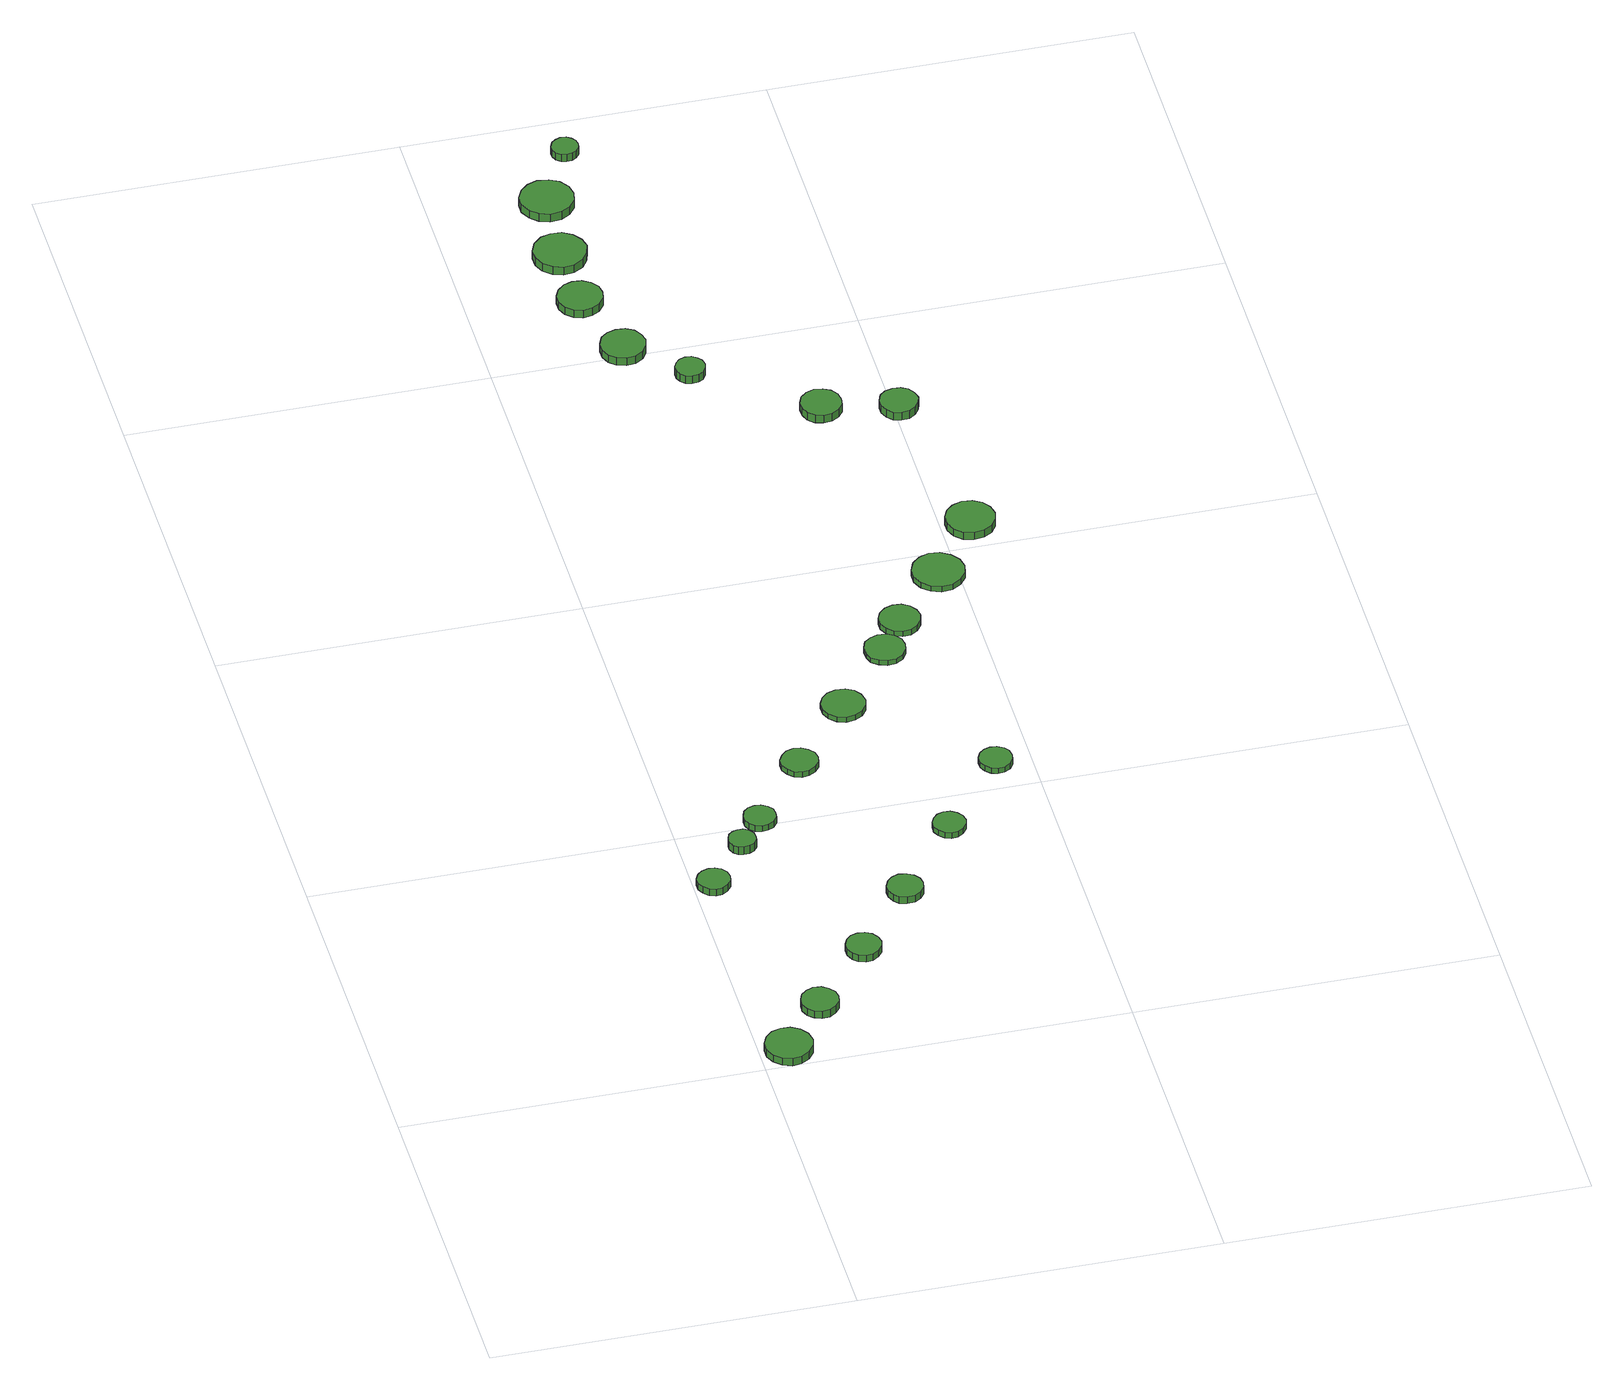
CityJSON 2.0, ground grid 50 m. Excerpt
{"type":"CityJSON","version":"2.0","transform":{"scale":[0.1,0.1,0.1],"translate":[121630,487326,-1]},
"CityObjects":{
"tree1":{"type":"SolitaryVegetationObject","attributes":{"function":"something"},"geometry":[{"type":"MultiSurface","lod":"1","boundaries":[[[0,1,2,3,4,5,6,7,8,9,10,11,12,13,14]],[[15,16,17,18,19,20,21,22,23,24,25,26,27,28,29]],[[0,29,28,1]],[[1,28,27,2]],[[2,27,26,3]],[[3,26,25,4]],[[4,25,24,5]],[[5,24,23,6]],[[6,23,22,7]],[[7,22,21,8]],[[8,21,20,9]],[[9,20,19,10]],[[10,19,18,11]],[[11,18,17,12]],[[12,17,16,13]],[[13,16,15,14]],[[14,15,29,0]]]}]},
"tree2":{"type":"SolitaryVegetationObject","attributes":{"function":"something"},"geometry":[{"type":"MultiSurface","lod":"1","boundaries":[[[30,31,32,33,34,35,36,37,38,39,40,41,42,43,44]],[[45,46,47,48,49,50,51,52,53,54,55,56,57,58,59]],[[30,59,58,31]],[[31,58,57,32]],[[32,57,56,33]],[[33,56,55,34]],[[34,55,54,35]],[[35,54,53,36]],[[36,53,52,37]],[[37,52,51,38]],[[38,51,50,39]],[[39,50,49,40]],[[40,49,48,41]],[[41,48,47,42]],[[42,47,46,43]],[[43,46,45,44]],[[44,45,59,30]]]}]},
"tree3":{"type":"SolitaryVegetationObject","attributes":{"function":"something"},"geometry":[{"type":"MultiSurface","lod":"1","boundaries":[[[60,61,62,63,64,65,66,67,68,69,70,71,72,73,74]],[[75,76,77,78,79,80,81,82,83,84,85,86,87,88,89]],[[60,89,88,61]],[[61,88,87,62]],[[62,87,86,63]],[[63,86,85,64]],[[64,85,84,65]],[[65,84,83,66]],[[66,83,82,67]],[[67,82,81,68]],[[68,81,80,69]],[[69,80,79,70]],[[70,79,78,71]],[[71,78,77,72]],[[72,77,76,73]],[[73,76,75,74]],[[74,75,89,60]]]}]},
"tree4":{"type":"SolitaryVegetationObject","attributes":{"function":"something"},"geometry":[{"type":"MultiSurface","lod":"1","boundaries":[[[90,91,92,93,94,95,96,97,98,99,100,101,102,103,104]],[[105,106,107,108,109,110,111,112,113,114,115,116,117,118,119]],[[90,119,118,91]],[[91,118,117,92]],[[92,117,116,93]],[[93,116,115,94]],[[94,115,114,95]],[[95,114,113,96]],[[96,113,112,97]],[[97,112,111,98]],[[98,111,110,99]],[[99,110,109,100]],[[100,109,108,101]],[[101,108,107,102]],[[102,107,106,103]],[[103,106,105,104]],[[104,105,119,90]]]}]},
"tree5":{"type":"SolitaryVegetationObject","attributes":{"function":"something"},"geometry":[{"type":"MultiSurface","lod":"1","boundaries":[[[120,121,122,123,124,125,126,127,128,129,130,131,132,133,134]],[[135,136,137,138,139,140,141,142,143,144,145,146,147,148,149]],[[120,149,148,121]],[[121,148,147,122]],[[122,147,146,123]],[[123,146,145,124]],[[124,145,144,125]],[[125,144,143,126]],[[126,143,142,127]],[[127,142,141,128]],[[128,141,140,129]],[[129,140,139,130]],[[130,139,138,131]],[[131,138,137,132]],[[132,137,136,133]],[[133,136,135,134]],[[134,135,149,120]]]}]},
"tree6":{"type":"SolitaryVegetationObject","attributes":{"function":"something"},"geometry":[{"type":"MultiSurface","lod":"1","boundaries":[[[150,151,152,153,154,155,156,157,158,159,160,161,162,163,164]],[[165,166,167,168,169,170,171,172,173,174,175,176,177,178,179]],[[150,179,178,151]],[[151,178,177,152]],[[152,177,176,153]],[[153,176,175,154]],[[154,175,174,155]],[[155,174,173,156]],[[156,173,172,157]],[[157,172,171,158]],[[158,171,170,159]],[[159,170,169,160]],[[160,169,168,161]],[[161,168,167,162]],[[162,167,166,163]],[[163,166,165,164]],[[164,165,179,150]]]}]},
"tree7":{"type":"SolitaryVegetationObject","attributes":{"function":"something"},"geometry":[{"type":"MultiSurface","lod":"1","boundaries":[[[180,181,182,183,184,185,186,187,188,189,190,191,192,193,194]],[[195,196,197,198,199,200,201,202,203,204,205,206,207,208,209]],[[180,209,208,181]],[[181,208,207,182]],[[182,207,206,183]],[[183,206,205,184]],[[184,205,204,185]],[[185,204,203,186]],[[186,203,202,187]],[[187,202,201,188]],[[188,201,200,189]],[[189,200,199,190]],[[190,199,198,191]],[[191,198,197,192]],[[192,197,196,193]],[[193,196,195,194]],[[194,195,209,180]]]}]},
"tree8":{"type":"SolitaryVegetationObject","attributes":{"function":"something"},"geometry":[{"type":"MultiSurface","lod":"1","boundaries":[[[210,211,212,213,214,215,216,217,218,219,220,221,222,223,224]],[[225,226,227,228,229,230,231,232,233,234,235,236,237,238,239]],[[210,239,238,211]],[[211,238,237,212]],[[212,237,236,213]],[[213,236,235,214]],[[214,235,234,215]],[[215,234,233,216]],[[216,233,232,217]],[[217,232,231,218]],[[218,231,230,219]],[[219,230,229,220]],[[220,229,228,221]],[[221,228,227,222]],[[222,227,226,223]],[[223,226,225,224]],[[224,225,239,210]]]}]},
"tree9":{"type":"SolitaryVegetationObject","attributes":{"function":"something"},"geometry":[{"type":"MultiSurface","lod":"1","boundaries":[[[240,241,242,243,244,245,246,247,248,249,250,251,252,253,254]],[[255,256,257,258,259,260,261,262,263,264,265,266,267,268,269]],[[240,269,268,241]],[[241,268,267,242]],[[242,267,266,243]],[[243,266,265,244]],[[244,265,264,245]],[[245,264,263,246]],[[246,263,262,247]],[[247,262,261,248]],[[248,261,260,249]],[[249,260,259,250]],[[250,259,258,251]],[[251,258,257,252]],[[252,257,256,253]],[[253,256,255,254]],[[254,255,269,240]]]}]},
"tree10":{"type":"SolitaryVegetationObject","attributes":{"function":"something"},"geometry":[{"type":"MultiSurface","lod":"1","boundaries":[[[270,271,272,273,274,275,276,277,278,279,280,281,282,283,284]],[[285,286,287,288,289,290,291,292,293,294,295,296,297,298,299]],[[270,299,298,271]],[[271,298,297,272]],[[272,297,296,273]],[[273,296,295,274]],[[274,295,294,275]],[[275,294,293,276]],[[276,293,292,277]],[[277,292,291,278]],[[278,291,290,279]],[[279,290,289,280]],[[280,289,288,281]],[[281,288,287,282]],[[282,287,286,283]],[[283,286,285,284]],[[284,285,299,270]]]}]},
"tree11":{"type":"SolitaryVegetationObject","attributes":{"function":"something"},"geometry":[{"type":"MultiSurface","lod":"1","boundaries":[[[300,301,302,303,304,305,306,307,308,309,310,311,312,313,314]],[[315,316,317,318,319,320,321,322,323,324,325,326,327,328,329]],[[300,329,328,301]],[[301,328,327,302]],[[302,327,326,303]],[[303,326,325,304]],[[304,325,324,305]],[[305,324,323,306]],[[306,323,322,307]],[[307,322,321,308]],[[308,321,320,309]],[[309,320,319,310]],[[310,319,318,311]],[[311,318,317,312]],[[312,317,316,313]],[[313,316,315,314]],[[314,315,329,300]]]}]},
"tree12":{"type":"SolitaryVegetationObject","attributes":{"function":"something"},"geometry":[{"type":"MultiSurface","lod":"1","boundaries":[[[330,331,332,333,334,335,336,337,338,339,340,341,342,343,344]],[[345,346,347,348,349,350,351,352,353,354,355,356,357,358,359]],[[330,359,358,331]],[[331,358,357,332]],[[332,357,356,333]],[[333,356,355,334]],[[334,355,354,335]],[[335,354,353,336]],[[336,353,352,337]],[[337,352,351,338]],[[338,351,350,339]],[[339,350,349,340]],[[340,349,348,341]],[[341,348,347,342]],[[342,347,346,343]],[[343,346,345,344]],[[344,345,359,330]]]}]},
"tree13":{"type":"SolitaryVegetationObject","attributes":{"function":"something"},"geometry":[{"type":"MultiSurface","lod":"1","boundaries":[[[360,361,362,363,364,365,366,367,368,369,370,371,372,373,374]],[[375,376,377,378,379,380,381,382,383,384,385,386,387,388,389]],[[360,389,388,361]],[[361,388,387,362]],[[362,387,386,363]],[[363,386,385,364]],[[364,385,384,365]],[[365,384,383,366]],[[366,383,382,367]],[[367,382,381,368]],[[368,381,380,369]],[[369,380,379,370]],[[370,379,378,371]],[[371,378,377,372]],[[372,377,376,373]],[[373,376,375,374]],[[374,375,389,360]]]}]},
"tree14":{"type":"SolitaryVegetationObject","attributes":{"function":"something"},"geometry":[{"type":"MultiSurface","lod":"1","boundaries":[[[390,391,392,393,394,395,396,397,398,399,400,401,402,403,404]],[[405,406,407,408,409,410,411,412,413,414,415,416,417,418,419]],[[390,419,418,391]],[[391,418,417,392]],[[392,417,416,393]],[[393,416,415,394]],[[394,415,414,395]],[[395,414,413,396]],[[396,413,412,397]],[[397,412,411,398]],[[398,411,410,399]],[[399,410,409,400]],[[400,409,408,401]],[[401,408,407,402]],[[402,407,406,403]],[[403,406,405,404]],[[404,405,419,390]]]}]},
"tree15":{"type":"SolitaryVegetationObject","attributes":{"function":"something"},"geometry":[{"type":"MultiSurface","lod":"1","boundaries":[[[420,421,422,423,424,425,426,427,428,429,430,431,432,433,434]],[[435,436,437,438,439,440,441,442,443,444,445,446,447,448,449]],[[420,449,448,421]],[[421,448,447,422]],[[422,447,446,423]],[[423,446,445,424]],[[424,445,444,425]],[[425,444,443,426]],[[426,443,442,427]],[[427,442,441,428]],[[428,441,440,429]],[[429,440,439,430]],[[430,439,438,431]],[[431,438,437,432]],[[432,437,436,433]],[[433,436,435,434]],[[434,435,449,420]]]}]},
"tree16":{"type":"SolitaryVegetationObject","attributes":{"function":"something"},"geometry":[{"type":"MultiSurface","lod":"1","boundaries":[[[450,451,452,453,454,455,456,457,458,459,460,461,462,463,464]],[[465,466,467,468,469,470,471,472,473,474,475,476,477,478,479]],[[450,479,478,451]],[[451,478,477,452]],[[452,477,476,453]],[[453,476,475,454]],[[454,475,474,455]],[[455,474,473,456]],[[456,473,472,457]],[[457,472,471,458]],[[458,471,470,459]],[[459,470,469,460]],[[460,469,468,461]],[[461,468,467,462]],[[462,467,466,463]],[[463,466,465,464]],[[464,465,479,450]]]}]},
"tree17":{"type":"SolitaryVegetationObject","attributes":{"function":"something"},"geometry":[{"type":"MultiSurface","lod":"1","boundaries":[[[480,481,482,483,484,485,486,487,488,489,490,491,492,493,494]],[[495,496,497,498,499,500,501,502,503,504,505,506,507,508,509]],[[480,509,508,481]],[[481,508,507,482]],[[482,507,506,483]],[[483,506,505,484]],[[484,505,504,485]],[[485,504,503,486]],[[486,503,502,487]],[[487,502,501,488]],[[488,501,500,489]],[[489,500,499,490]],[[490,499,498,491]],[[491,498,497,492]],[[492,497,496,493]],[[493,496,495,494]],[[494,495,509,480]]]}]},
"tree18":{"type":"SolitaryVegetationObject","attributes":{"function":"something"},"geometry":[{"type":"MultiSurface","lod":"1","boundaries":[[[510,511,512,513,514,515,516,517,518,519,520,521,522,523,524]],[[525,526,527,528,529,530,531,532,533,534,535,536,537,538,539]],[[510,539,538,511]],[[511,538,537,512]],[[512,537,536,513]],[[513,536,535,514]],[[514,535,534,515]],[[515,534,533,516]],[[516,533,532,517]],[[517,532,531,518]],[[518,531,530,519]],[[519,530,529,520]],[[520,529,528,521]],[[521,528,527,522]],[[522,527,526,523]],[[523,526,525,524]],[[524,525,539,510]]]}]},
"tree19":{"type":"SolitaryVegetationObject","attributes":{"function":"something"},"geometry":[{"type":"MultiSurface","lod":"1","boundaries":[[[540,541,542,543,544,545,546,547,548,549,550,551,552,553,554]],[[555,556,557,558,559,560,561,562,563,564,565,566,567,568,569]],[[540,569,568,541]],[[541,568,567,542]],[[542,567,566,543]],[[543,566,565,544]],[[544,565,564,545]],[[545,564,563,546]],[[546,563,562,547]],[[547,562,561,548]],[[548,561,560,549]],[[549,560,559,550]],[[550,559,558,551]],[[551,558,557,552]],[[552,557,556,553]],[[553,556,555,554]],[[554,555,569,540]]]}]},
"tree20":{"type":"SolitaryVegetationObject","attributes":{"function":"something"},"geometry":[{"type":"MultiSurface","lod":"1","boundaries":[[[570,571,572,573,574,575,576,577,578,579,580,581,582,583,584]],[[585,586,587,588,589,590,591,592,593,594,595,596,597,598,599]],[[570,599,598,571]],[[571,598,597,572]],[[572,597,596,573]],[[573,596,595,574]],[[574,595,594,575]],[[575,594,593,576]],[[576,593,592,577]],[[577,592,591,578]],[[578,591,590,579]],[[579,590,589,580]],[[580,589,588,581]],[[581,588,587,582]],[[582,587,586,583]],[[583,586,585,584]],[[584,585,599,570]]]}]},
"tree21":{"type":"SolitaryVegetationObject","attributes":{"function":"something"},"geometry":[{"type":"MultiSurface","lod":"1","boundaries":[[[600,601,602,603,604,605,606,607,608,609,610,611,612,613,614]],[[615,616,617,618,619,620,621,622,623,624,625,626,627,628,629]],[[600,629,628,601]],[[601,628,627,602]],[[602,627,626,603]],[[603,626,625,604]],[[604,625,624,605]],[[605,624,623,606]],[[606,623,622,607]],[[607,622,621,608]],[[608,621,620,609]],[[609,620,619,610]],[[610,619,618,611]],[[611,618,617,612]],[[612,617,616,613]],[[613,616,615,614]],[[614,615,629,600]]]}]},
"tree22":{"type":"SolitaryVegetationObject","attributes":{"function":"something"},"geometry":[{"type":"MultiSurface","lod":"1","boundaries":[[[630,631,632,633,634,635,636,637,638,639,640,641,642,643,644]],[[645,646,647,648,649,650,651,652,653,654,655,656,657,658,659]],[[630,659,658,631]],[[631,658,657,632]],[[632,657,656,633]],[[633,656,655,634]],[[634,655,654,635]],[[635,654,653,636]],[[636,653,652,637]],[[637,652,651,638]],[[638,651,650,639]],[[639,650,649,640]],[[640,649,648,641]],[[641,648,647,642]],[[642,647,646,643]],[[643,646,645,644]],[[644,645,659,630]]]}]},
"tree23":{"type":"SolitaryVegetationObject","attributes":{"function":"something"},"geometry":[{"type":"MultiSurface","lod":"1","boundaries":[[[660,661,662,663,664,665,666,667,668,669,670,671,672,673,674]],[[675,676,677,678,679,680,681,682,683,684,685,686,687,688,689]],[[660,689,688,661]],[[661,688,687,662]],[[662,687,686,663]],[[663,686,685,664]],[[664,685,684,665]],[[665,684,683,666]],[[666,683,682,667]],[[667,682,681,668]],[[668,681,680,669]],[[669,680,679,670]],[[670,679,678,671]],[[671,678,677,672]],[[672,677,676,673]],[[673,676,675,674]],[[674,675,689,660]]]}]}
},
"vertices":[
[73,33,18],[70,47,18],[62,58,18],[50,65,18],[37,66,18],[24,62,18],[14,53,18],[8,40,18],[8,26,18],[14,14,18],[24,5,18],[37,0,18],[50,2,18],[62,9,18],[70,20,18],[70,20,6],[62,9,6],[50,2,6],[37,0,6],[24,5,6],[14,14,6],[8,26,6],[8,40,6],[14,53,6],[24,62,6],[37,66,6],[50,65,6],[62,58,6],[70,47,6],[73,33,6],
[128,113,18],[126,124,18],[119,132,18],[110,138,18],[99,139,18],[89,135,18],[81,128,18],[77,118,18],[77,108,18],[81,98,18],[89,91,18],[99,87,18],[110,88,18],[119,94,18],[126,102,18],[126,102,6],[119,94,6],[110,88,6],[99,87,6],[89,91,6],[81,98,6],[77,108,6],[77,118,6],[81,128,6],[89,135,6],[99,139,6],[110,138,6],[119,132,6],[126,124,6],[128,113,6],
[50,393,18],[48,402,18],[42,410,18],[34,414,18],[25,415,18],[16,412,18],[9,406,18],[5,398,18],[5,388,18],[9,380,18],[16,373,18],[25,370,18],[34,371,18],[42,376,18],[48,384,18],[48,384,7],[42,376,7],[34,371,7],[25,370,7],[16,373,7],[9,380,7],[5,388,7],[5,398,7],[9,406,7],[16,412,7],[25,415,7],[34,414,7],[42,410,7],[48,402,7],[50,393,7],
[102,463,21],[101,470,21],[96,477,21],[89,481,21],[81,481,21],[74,479,21],[68,474,21],[65,466,21],[65,459,21],[68,451,21],[74,446,21],[81,444,21],[89,445,21],[96,448,21],[101,455,21],[101,455,8],[96,448,8],[89,445,8],[81,444,8],[74,446,8],[68,451,8],[65,459,8],[65,466,8],[68,474,8],[74,479,8],[81,481,8],[89,481,8],[96,477,8],[101,470,8],[102,463,8],
[211,213,17],[209,222,17],[203,231,17],[194,236,17],[184,237,17],[174,234,17],[167,227,17],[163,218,17],[163,208,17],[167,198,17],[174,192,17],[184,188,17],[194,189,17],[203,195,17],[209,203,17],[209,203,6],[203,195,6],[194,189,6],[184,188,6],[174,192,6],[167,198,6],[163,208,6],[163,218,6],[167,227,6],[174,234,6],[184,237,6],[194,236,6],[203,231,6],[209,222,6],[211,213,6],
[140,507,18],[139,516,18],[133,523,18],[125,528,18],[116,529,18],[107,526,18],[100,520,18],[97,511,18],[97,502,18],[100,494,18],[107,488,18],[116,485,18],[125,486,18],[133,490,18],[139,498,18],[139,498,8],[133,490,8],[125,486,8],[116,485,8],[107,488,8],[100,494,8],[97,502,8],[97,511,8],[100,520,8],[107,526,8],[116,529,8],[125,528,8],[133,523,8],[139,516,8],[140,507,8],
[294,318,18],[292,328,18],[286,336,18],[277,341,18],[266,343,18],[256,339,18],[249,332,18],[245,323,18],[245,313,18],[249,303,18],[256,296,18],[266,293,18],[277,294,18],[286,299,18],[292,308,18],[292,308,7],[286,299,7],[277,294,7],[266,293,7],[256,296,7],[249,303,7],[245,313,7],[245,323,7],[249,332,7],[256,339,7],[266,343,7],[277,341,7],[286,336,7],[292,328,7],[294,318,7],
[223,608,18],[221,618,18],[214,626,18],[205,632,18],[195,633,18],[185,630,18],[177,622,18],[172,613,18],[172,602,18],[177,593,18],[185,585,18],[195,582,18],[205,583,18],[214,589,18],[221,597,18],[221,597,9],[214,589,9],[205,583,9],[195,582,9],[185,585,9],[177,593,9],[172,602,9],[172,613,9],[177,622,9],[185,630,9],[195,633,9],[205,632,9],[214,626,9],[221,618,9],[223,608,9],
[381,434,17],[379,443,17],[373,451,17],[365,456,17],[356,457,17],[347,454,17],[340,447,17],[336,439,17],[336,429,17],[340,421,17],[347,414,17],[356,411,17],[365,412,17],[373,417,17],[379,425,17],[379,425,8],[373,417,8],[365,412,8],[356,411,8],[347,414,8],[340,421,8],[336,429,8],[336,439,8],[340,447,8],[347,454,8],[356,457,8],[365,456,8],[373,451,8],[379,443,8],[381,434,8],
[313,709,18],[310,722,18],[303,732,18],[292,738,18],[279,739,18],[267,735,18],[258,727,18],[253,716,18],[253,703,18],[258,692,18],[267,683,18],[279,679,18],[292,681,18],[303,687,18],[310,697,18],[310,697,10],[303,687,10],[292,681,10],[279,679,10],[267,683,10],[258,692,10],[253,703,10],[253,716,10],[258,727,10],[267,735,10],[279,739,10],[292,738,10],[303,732,10],[310,722,10],[313,709,10],
[392,810,18],[390,822,18],[383,831,18],[373,837,18],[361,838,18],[350,834,18],[341,827,18],[337,816,18],[337,804,18],[341,793,18],[350,786,18],[361,782,18],[373,783,18],[383,789,18],[390,799,18],[390,799,10],[383,789,10],[373,783,10],[361,782,10],[350,786,10],[341,793,10],[337,804,10],[337,816,10],[341,827,10],[350,834,10],[361,838,10],[373,837,10],[383,831,10],[390,822,10],[392,810,10],
[473,550,18],[471,560,18],[466,567,18],[457,572,18],[448,573,18],[439,570,18],[432,564,18],[428,555,18],[428,545,18],[432,537,18],[439,530,18],[448,527,18],[457,528,18],[466,533,18],[471,541,18],[471,541,9],[466,533,9],[457,528,9],[448,527,9],[439,530,9],[432,537,9],[428,545,9],[428,555,9],[432,564,9],[439,570,9],[448,573,9],[457,572,9],[466,567,9],[471,560,9],[473,550,9],
[212,1506,25],[209,1518,25],[202,1529,25],[191,1535,25],[178,1536,25],[165,1532,25],[156,1524,25],[151,1512,25],[151,1499,25],[156,1487,25],[165,1479,25],[178,1475,25],[191,1476,25],[202,1483,25],[209,1493,25],[209,1493,12],[202,1483,12],[191,1476,12],[178,1475,12],[165,1479,12],[156,1487,12],[151,1499,12],[151,1512,12],[156,1524,12],[165,1532,12],[178,1536,12],[191,1535,12],[202,1529,12],[209,1518,12],[212,1506,12],
[181,1618,24],[179,1631,24],[171,1641,24],[160,1648,24],[147,1649,24],[135,1645,24],[125,1636,24],[120,1625,24],[120,1612,24],[125,1600,24],[135,1591,24],[147,1587,24],[160,1589,24],[171,1595,24],[179,1606,24],[179,1606,11],[171,1595,11],[160,1589,11],[147,1587,11],[135,1591,11],[125,1600,11],[120,1612,11],[120,1625,11],[125,1636,11],[135,1645,11],[147,1649,11],[160,1648,11],[171,1641,11],[179,1631,11],[181,1618,11],
[427,865,18],[424,877,18],[417,887,18],[407,893,18],[395,894,18],[384,890,18],[375,882,18],[370,871,18],[370,859,18],[375,849,18],[384,841,18],[395,837,18],[407,838,18],[417,844,18],[424,854,18],[424,854,9],[417,844,9],[407,838,9],[395,837,9],[384,841,9],[375,849,9],[370,859,9],[370,871,9],[375,882,9],[384,890,9],[395,894,9],[407,893,9],[417,887,9],[424,877,9],[427,865,9],
[184,1714,27],[180,1729,27],[171,1741,27],[158,1749,27],[143,1750,27],[129,1746,27],[117,1735,27],[111,1721,27],[111,1706,27],[117,1692,27],[129,1682,27],[143,1677,27],[158,1679,27],[171,1687,27],[180,1699,27],[180,1699,14],[171,1687,14],[158,1679,14],[143,1677,14],[129,1682,14],[117,1692,14],[111,1706,14],[111,1721,14],[117,1735,14],[129,1746,14],[143,1750,14],[158,1749,14],[171,1741,14],[180,1729,14],[184,1714,14],
[276,1437,25],[274,1446,25],[269,1452,25],[262,1457,25],[253,1458,25],[245,1455,25],[239,1449,25],[235,1441,25],[235,1433,25],[239,1425,25],[245,1419,25],[253,1417,25],[262,1418,25],[269,1422,25],[274,1429,25],[274,1429,12],[269,1422,12],[262,1418,12],[253,1417,12],[245,1419,12],[239,1425,12],[235,1433,12],[235,1441,12],[239,1449,12],[245,1455,12],[253,1458,12],[262,1457,12],[269,1452,12],[274,1446,12],[276,1437,12],
[194,1828,25],[191,1843,25],[182,1856,25],[169,1863,25],[153,1865,25],[139,1860,25],[128,1850,25],[121,1836,25],[121,1821,25],[128,1807,25],[139,1797,25],[153,1792,25],[169,1794,25],[182,1801,25],[191,1813,25],[191,1813,12],[182,1801,12],[169,1794,12],[153,1792,12],[139,1797,12],[128,1807,12],[121,1821,12],[121,1836,12],[128,1850,12],[139,1860,12],[153,1865,12],[169,1863,12],[182,1856,12],[191,1843,12],[194,1828,12],
[508,952,18],[505,966,18],[496,978,18],[483,986,18],[468,988,18],[454,983,18],[443,973,18],[437,959,18],[437,944,18],[443,931,18],[454,921,18],[468,916,18],[483,917,18],[496,925,18],[505,937,18],[505,937,9],[496,925,9],[483,917,9],[468,916,9],[454,921,9],[443,931,9],[437,944,9],[437,959,9],[443,973,9],[454,983,9],[468,988,9],[483,986,9],[496,978,9],[505,966,9],[508,952,9],
[225,1928,24],[224,1936,24],[219,1942,24],[213,1946,24],[205,1947,24],[198,1944,24],[192,1939,24],[189,1932,24],[189,1924,24],[192,1917,24],[198,1912,24],[205,1910,24],[213,1911,24],[219,1914,24],[224,1921,24],[224,1921,12],[219,1914,12],[213,1911,12],[205,1910,12],[198,1912,12],[192,1917,12],[189,1924,12],[189,1932,12],[192,1939,12],[198,1944,12],[205,1947,12],[213,1946,12],[219,1942,12],[224,1936,12],[225,1928,12],
[433,1324,24],[431,1335,24],[424,1345,24],[414,1350,24],[402,1352,24],[391,1348,24],[382,1340,24],[378,1330,24],[378,1318,24],[382,1307,24],[391,1299,24],[402,1296,24],[414,1297,24],[424,1303,24],[431,1312,24],[431,1312,11],[424,1303,11],[414,1297,11],[402,1296,11],[391,1299,11],[382,1307,11],[378,1318,11],[378,1330,11],[382,1340,11],[391,1348,11],[402,1352,11],[414,1350,11],[424,1345,11],[431,1335,11],[433,1324,11],
[573,1046,21],[570,1060,21],[562,1071,21],[550,1078,21],[536,1080,21],[522,1075,21],[512,1066,21],[506,1053,21],[506,1039,21],[512,1026,21],[522,1016,21],[536,1012,21],[550,1014,21],[562,1021,21],[570,1032,21],[570,1032,9],[562,1021,9],[550,1014,9],[536,1012,9],[522,1016,9],[512,1026,9],[506,1039,9],[506,1053,9],[512,1066,9],[522,1075,9],[536,1080,9],[550,1078,9],[562,1071,9],[570,1060,9],[573,1046,9],
[533,1304,23],[530,1315,23],[524,1324,23],[515,1329,23],[504,1330,23],[493,1327,23],[485,1320,23],[481,1310,23],[481,1299,23],[485,1289,23],[493,1281,23],[504,1278,23],[515,1279,23],[524,1285,23],[530,1294,23],[530,1294,10],[524,1285,10],[515,1279,10],[504,1278,10],[493,1281,10],[485,1289,10],[481,1299,10],[481,1310,10],[485,1320,10],[493,1327,10],[504,1330,10],[515,1329,10],[524,1324,10],[530,1315,10],[533,1304,10]
]}
